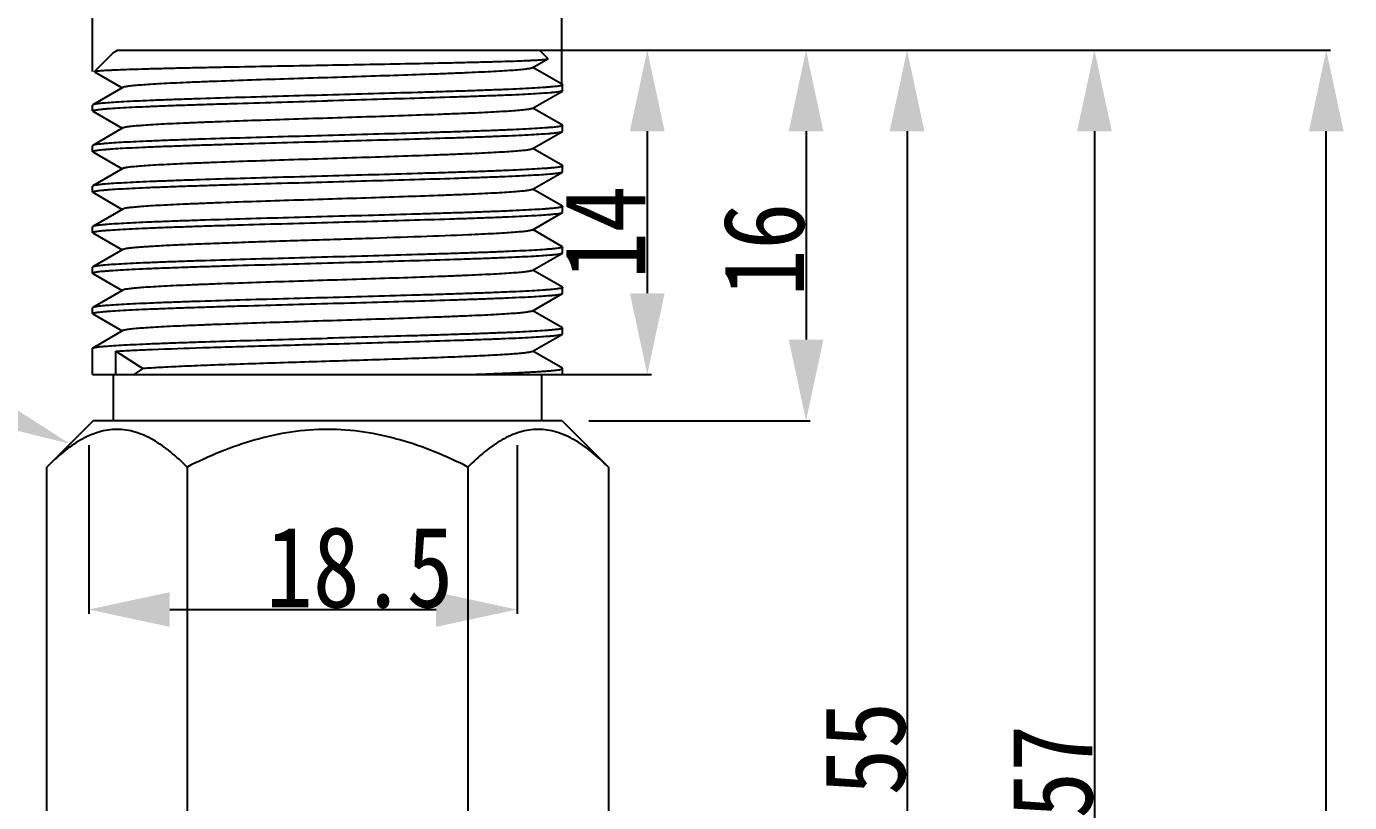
# Model space of a CAD drawing. Header units: millimetres. Extents: x -13 to 337, y -21 to 226.
# Drawn here: x 226 to 283.1, y 157.3 to 190.8 of the extents above; entities that cross this region are included whole.
import ezdxf
from ezdxf import colors
from ezdxf.entities.mleader import LeaderData, LeaderLine
from ezdxf.math import Vec2, Vec3

# ---------------------------------------------------------------- set-up
doc = ezdxf.new("R2010")
doc.units = ezdxf.units.MM
doc.header["$LTSCALE"] = 16.335
doc.header["$PDMODE"] = 3
doc.header["$PDSIZE"] = 8
doc.layers.get('0').update_dxf_attribs({"linetype": 'CONTINUOUS'})
doc.layers.get('Defpoints').update_dxf_attribs({"linetype": 'CONTINUOUS'})
doc.layers.add('02___PRT_ALL_AXES', color=7, linetype='CONTINUOUS')
doc.styles.get("Standard").update_dxf_attribs({"font": '', "width": 0.85})
doc.styles.get('Standard').set_extended_font_data('SimSun')
doc.dimstyles.new('DIMSTYLE_1', dxfattribs={"dimtxt": 3.5, "dimasz": 3.5, "dimexe": 0.18, "dimexo": 0.0625, "dimgap": 0.09, "dimtad": 1, "dimdsep": 46, "dimtxsty": 'Standard', "dimblk": '_FILLED', "dimblk1": '_FILLED', "dimblk2": '_FILLED', "dimcen": 0.09, "dimadec": 0, "dimazin": 0, "dimtp": 0.01, "dimtm": 0.01, "dimtfac": 1, "dimtofl": 0, "dimtmove": 0, "dimatfit": 3, "dimldrblk": '_FILLED', "dimfxl": 1, "dimtolj": 1, "dimarcsym": 0})

# ---------------------------------------------------------------- blocks, each defined once
blk = doc.blocks.new('_FILLED')
at = {"color": 0, "linetype": 'ByBlock'}
blk.add_solid([(0, 0), (-1, 0.214), (-1, -0.214)], dxfattribs=at)
blk = doc.blocks.new('*D13')
at = {"color": 0, "linetype": 'Continuous', "lineweight": -2, "transparency": 16777216}
for p, q in [((248.15, 189.795), (252.986, 189.795)), ((252.806, 186.295), (252.806, 179.295)), ((247.661, 175.795), (252.986, 175.795))]:
    blk.add_line(p, q, dxfattribs=at)
at = {"layer": 'Defpoints', "color": 0, "linetype": 'Continuous', "transparency": 16777216}
for p in [(248.088, 189.795), (247.599, 175.795), (252.806, 175.795)]:
    blk.add_point(p, dxfattribs=at)
at = {"color": 0, "linetype": 'Continuous', "lineweight": -2, "transparency": 16777216, "xscale": 3.5, "yscale": 3.5, "zscale": 3.5}
for p, rotation in [((252.806, 189.795), 90), ((252.806, 175.795), 270)]:
    blk.add_blockref('_FILLED', p, dxfattribs=dict(at, rotation=rotation))
at = {"color": 0, "linetype": 'Continuous', "transparency": 16777216, "insert": (249.216, 181.929), "char_height": 3.5, "attachment_point": 2, "rotation": 90}
blk.add_mtext('\\A1;14', dxfattribs=at)
blk = doc.blocks.new('*D14')
at = {"color": 0, "linetype": 'Continuous', "lineweight": -2, "transparency": 16777216}
for p, q in [((248.15, 189.795), (259.843, 189.795)), ((259.663, 186.295), (259.663, 177.295)), ((250.279, 173.795), (259.843, 173.795))]:
    blk.add_line(p, q, dxfattribs=at)
at = {"layer": 'Defpoints', "color": 0, "linetype": 'Continuous', "transparency": 16777216}
for p in [(248.088, 189.795), (250.217, 173.795), (259.663, 173.795)]:
    blk.add_point(p, dxfattribs=at)
at = {"color": 0, "linetype": 'Continuous', "lineweight": -2, "transparency": 16777216, "xscale": 3.5, "yscale": 3.5, "zscale": 3.5}
for p, rotation in [((259.663, 189.795), 90), ((259.663, 173.795), 270)]:
    blk.add_blockref('_FILLED', p, dxfattribs=dict(at, rotation=rotation))
at = {"color": 0, "linetype": 'Continuous', "transparency": 16777216, "insert": (256.073, 181.184), "char_height": 3.5, "attachment_point": 2, "rotation": 90}
blk.add_mtext('\\A1;16', dxfattribs=at)
blk = doc.blocks.new('*D15')
at = {"color": 0, "linetype": 'Continuous', "lineweight": -2, "transparency": 16777216}
for p, q in [((248.15, 189.795), (264.205, 189.795)), ((264.025, 186.295), (264.025, 138.295)), ((250.279, 134.795), (264.205, 134.795))]:
    blk.add_line(p, q, dxfattribs=at)
at = {"layer": 'Defpoints', "color": 0, "linetype": 'Continuous', "transparency": 16777216}
for p in [(248.088, 189.795), (250.217, 134.795), (264.025, 134.795)]:
    blk.add_point(p, dxfattribs=at)
at = {"color": 0, "linetype": 'Continuous', "lineweight": -2, "transparency": 16777216, "xscale": 3.5, "yscale": 3.5, "zscale": 3.5}
for p, rotation in [((264.025, 189.795), 90), ((264.025, 134.795), 270)]:
    blk.add_blockref('_FILLED', p, dxfattribs=dict(at, rotation=rotation))
at = {"color": 0, "linetype": 'Continuous', "transparency": 16777216, "insert": (260.435, 159.635), "char_height": 3.5, "attachment_point": 2, "rotation": 90}
blk.add_mtext('\\A1;55', dxfattribs=at)
blk = doc.blocks.new('*D16')
at = {"color": 0, "linetype": 'Continuous', "lineweight": -2, "transparency": 16777216}
for p, q in [((248.15, 189.795), (272.296, 189.795)), ((272.116, 186.295), (272.116, 136.295)), ((248.613, 132.795), (272.296, 132.795))]:
    blk.add_line(p, q, dxfattribs=at)
at = {"layer": 'Defpoints', "color": 0, "linetype": 'Continuous', "transparency": 16777216}
for p in [(248.088, 189.795), (248.551, 132.795), (272.116, 132.795)]:
    blk.add_point(p, dxfattribs=at)
at = {"color": 0, "linetype": 'Continuous', "lineweight": -2, "transparency": 16777216, "xscale": 3.5, "yscale": 3.5, "zscale": 3.5}
for p, rotation in [((272.116, 189.795), 90), ((272.116, 132.795), 270)]:
    blk.add_blockref('_FILLED', p, dxfattribs=dict(at, rotation=rotation))
at = {"color": 0, "linetype": 'Continuous', "transparency": 16777216, "insert": (268.526, 158.635), "char_height": 3.5, "attachment_point": 2, "rotation": 90}
blk.add_mtext('\\A1;57', dxfattribs=at)
blk = doc.blocks.new('*D17')
at = {"color": 0, "linetype": 'Continuous', "lineweight": -2, "transparency": 16777216}
for p, q in [((248.15, 189.795), (282.308, 189.795)), ((282.128, 127.295), (282.128, 186.295)), ((248.15, 123.795), (282.308, 123.795))]:
    blk.add_line(p, q, dxfattribs=at)
at = {"layer": 'Defpoints', "color": 0, "linetype": 'Continuous', "transparency": 16777216}
for p in [(248.088, 189.795), (282.128, 189.795), (248.088, 123.795)]:
    blk.add_point(p, dxfattribs=at)
at = {"color": 0, "linetype": 'Continuous', "lineweight": -2, "transparency": 16777216, "xscale": 3.5, "yscale": 3.5, "zscale": 3.5}
for p, rotation in [((282.128, 189.795), 90), ((282.128, 123.795), 270)]:
    blk.add_blockref('_FILLED', p, dxfattribs=dict(at, rotation=rotation))
at = {"color": 0, "linetype": 'Continuous', "transparency": 16777216, "insert": (278.538, 154.135), "char_height": 3.5, "attachment_point": 2, "rotation": 90}
blk.add_mtext('\\A1;66', dxfattribs=at)
blk = doc.blocks.new('*D19')
at = {"color": 0, "linetype": 'Continuous', "lineweight": -2, "transparency": 16777216}
for p, q in [((228.688, 172.732), (228.688, 165.462)), ((247.188, 172.732), (247.188, 165.462)), ((232.188, 165.642), (243.688, 165.642))]:
    blk.add_line(p, q, dxfattribs=at)
at = {"layer": 'Defpoints', "color": 0, "linetype": 'Continuous', "transparency": 16777216}
for p in [(228.688, 172.795), (247.188, 172.795), (247.188, 165.642)]:
    blk.add_point(p, dxfattribs=at)
at = {"color": 0, "linetype": 'Continuous', "lineweight": -2, "transparency": 16777216, "xscale": 3.5, "yscale": 3.5, "zscale": 3.5, "rotation": 180}
blk.add_blockref('_FILLED', (228.688, 165.642), dxfattribs=at)
at = {"color": 0, "linetype": 'Continuous', "lineweight": -2, "transparency": 16777216, "xscale": 3.5, "yscale": 3.5, "zscale": 3.5}
blk.add_blockref('_FILLED', (247.188, 165.642), dxfattribs=at)
at = {"color": 0, "linetype": 'Continuous', "transparency": 16777216, "insert": (240.39, 169.232), "char_height": 3.5, "attachment_point": 2}
blk.add_mtext('\\A1;18.5', dxfattribs=at)
blk = doc.blocks.new('*D20')
at = {"color": 0, "linetype": 'Continuous', "lineweight": -2, "transparency": 16777216}
for p, q in [((228.849, 188.875), (228.849, 193.29)), ((249.12, 188.273), (249.12, 193.29)), ((232.349, 193.11), (245.62, 193.11))]:
    blk.add_line(p, q, dxfattribs=at)
at = {"layer": 'Defpoints', "color": 0, "linetype": 'Continuous', "transparency": 16777216}
for p in [(249.12, 193.11), (228.849, 188.812), (249.12, 188.211)]:
    blk.add_point(p, dxfattribs=at)
at = {"color": 0, "linetype": 'Continuous', "lineweight": -2, "transparency": 16777216, "xscale": 3.5, "yscale": 3.5, "zscale": 3.5, "rotation": 180}
blk.add_blockref('_FILLED', (228.849, 193.11), dxfattribs=at)
at = {"color": 0, "linetype": 'Continuous', "lineweight": -2, "transparency": 16777216, "xscale": 3.5, "yscale": 3.5, "zscale": 3.5}
blk.add_blockref('_FILLED', (249.12, 193.11), dxfattribs=at)
at = {"color": 0, "linetype": 'Continuous', "transparency": 16777216, "insert": (238.985, 195.319), "char_height": 3.5, "attachment_point": 5}
blk.add_mtext('\\A1;G1{\\fSimSun|b0|i0|c134|p2;/2}', dxfattribs=at)

msp = doc.modelspace()

# ---------------------------------------------------------------- linework, layer by layer
at = {"color": 7, "linetype": 'Continuous'}
for p, q in [((229.784, 189.715), (229.737, 189.681)), ((229.921, 189.795), (229.784, 189.715)), ((229.986, 189.795), (229.784, 189.715)), ((229.921, 189.795), (248.15, 189.795)), ((248.15, 189.795), (248.516, 189.429)), ((229.737, 189.681), (228.93, 188.874)), ((247.837, 189.029), (248.513, 189.42)), ((228.933, 188.865), (228.93, 188.874)), ((228.933, 188.865), (230.137, 188.17)), ((249.139, 188.308), (247.864, 189.045)), ((230.164, 188.185), (228.862, 187.433)), ((247.837, 187.279), (249.139, 188.031)), ((249.139, 188.308), (249.15, 188.295)), ((249.15, 188.045), (249.139, 188.031)), ((228.862, 187.433), (228.85, 187.42)), ((228.862, 187.156), (228.85, 187.17)), ((228.862, 187.156), (230.137, 186.42)), ((249.139, 186.558), (247.864, 187.295)), ((230.164, 186.435), (228.862, 185.683)), ((247.837, 185.529), (249.139, 186.281)), ((249.139, 186.558), (249.15, 186.545)), ((249.139, 186.281), (249.15, 186.295)), ((228.862, 185.683), (228.85, 185.67)), ((228.862, 185.406), (228.85, 185.42)), ((228.862, 185.406), (230.137, 184.67)), ((249.139, 184.808), (247.864, 185.545)), ((230.164, 184.685), (228.862, 183.933)), ((249.139, 184.808), (249.15, 184.795)), ((249.139, 184.531), (249.15, 184.545)), ((247.837, 183.779), (249.139, 184.531)), ((228.862, 183.933), (228.85, 183.92)), ((228.862, 183.656), (228.85, 183.67)), ((228.862, 183.656), (230.137, 182.92)), ((249.139, 183.058), (247.864, 183.795)), ((230.164, 182.935), (228.862, 182.183)), ((249.139, 183.058), (249.15, 183.045)), ((247.837, 182.029), (249.139, 182.781)), ((249.139, 182.781), (249.15, 182.795)), ((228.862, 182.183), (228.85, 182.17)), ((228.862, 181.906), (228.85, 181.92)), ((228.862, 181.906), (230.137, 181.17)), ((249.139, 181.308), (247.864, 182.045)), ((230.164, 181.185), (228.862, 180.433)), ((249.139, 181.308), (249.15, 181.295)), ((247.837, 180.279), (249.139, 181.031)), ((249.139, 181.031), (249.15, 181.045)), ((228.862, 180.433), (228.85, 180.42)), ((228.862, 180.156), (228.85, 180.17)), ((228.862, 180.156), (230.137, 179.42)), ((249.139, 179.558), (247.864, 180.295)), ((230.164, 179.435), (228.862, 178.683)), ((249.139, 179.558), (249.15, 179.545)), ((247.837, 178.529), (249.139, 179.281)), ((249.139, 179.281), (249.15, 179.295)), ((228.862, 178.683), (228.85, 178.67)), ((228.862, 178.406), (228.85, 178.42)), ((228.862, 178.406), (230.137, 177.67)), ((249.139, 177.808), (247.864, 178.545)), ((249.139, 177.808), (249.15, 177.795)), ((230.164, 177.685), (228.862, 176.933)), ((247.837, 176.779), (249.139, 177.531)), ((249.139, 177.531), (249.15, 177.545)), ((228.85, 176.92), (228.862, 176.933)), ((229.856, 175.795), (229.856, 176.795)), ((229.856, 176.795), (231.027, 176.045)), ((249.139, 176.058), (247.864, 176.795)), ((231.027, 176.045), (230.636, 175.795)), ((249.15, 176.045), (249.139, 176.058)), ((228.851, 175.795), (249.15, 175.795)), ((229.75, 173.795), (229.75, 175.795)), ((248.25, 173.795), (248.25, 175.795)), ((228.876, 173.795), (226.876, 171.795)), ((249.125, 173.795), (228.876, 173.795)), ((249.125, 173.795), (251.125, 171.795)), ((226.876, 136.795), (226.876, 171.795)), ((232.938, 171.795), (232.938, 136.795)), ((245.063, 171.795), (245.063, 136.795)), ((251.125, 171.795), (251.125, 136.795))]:
    msp.add_line(p, q, dxfattribs=at)
for points, knots in [([(228.93, 188.874), (228.932, 188.876), (228.939, 188.879), (228.952, 188.883), (228.971, 188.887), (229.008, 188.893), (229.069, 188.901), (229.16, 188.909), (229.274, 188.917), (229.411, 188.926), (229.57, 188.934), (229.826, 188.946), (230.2, 188.961), (230.711, 188.978), (231.299, 188.995), (231.961, 189.012), (232.689, 189.03), (233.476, 189.047), (234.316, 189.064), (235.516, 189.088), (237.083, 189.117), (238.353, 189.14), (239, 189.151)], [0, 0, 0, 0, 0.000834, 0.002205, 0.00414, 0.006649, 0.013393, 0.022442, 0.033782, 0.047388, 0.063233, 0.081285, 0.123833, 0.174651, 0.233263, 0.299124, 0.371613, 0.450039, 0.533656, 0.621664, 0.807387, 1, 1, 1, 1]), ([(239, 189.151), (239.608, 189.162), (240.798, 189.184), (242.529, 189.216), (243.899, 189.244), (244.914, 189.267), (245.599, 189.284), (246.222, 189.3), (246.779, 189.317), (247.265, 189.334), (247.623, 189.348), (247.87, 189.36), (248.024, 189.368), (248.158, 189.377), (248.271, 189.385), (248.363, 189.393), (248.432, 189.401), (248.48, 189.409), (248.505, 189.415), (248.513, 189.42)], [0, 0, 0, 0, 0.191392, 0.375376, 0.545427, 0.623288, 0.695416, 0.761156, 0.819895, 0.871095, 0.914272, 0.932726, 0.949028, 0.963139, 0.975031, 0.984675, 0.992048, 0.997147, 1, 1, 1, 1]), ([(248.513, 189.42), (248.515, 189.421), (248.519, 189.423), (248.517, 189.428), (248.516, 189.429)], [0, 0, 0, 0, 0.58002, 1, 1, 1, 1]), ([(247.837, 189.029), (247.827, 189.023), (247.799, 189.014), (247.746, 189.001), (247.674, 188.988), (247.582, 188.975), (247.471, 188.962), (247.286, 188.944), (247.008, 188.921), (246.621, 188.895), (246.166, 188.869), (245.646, 188.843), (245.067, 188.817), (244.434, 188.791), (243.497, 188.755), (242.236, 188.711), (240.648, 188.659), (239, 188.607), (237.353, 188.555), (235.764, 188.503), (234.504, 188.459), (233.567, 188.423), (232.933, 188.397), (232.354, 188.371), (231.835, 188.345), (231.38, 188.319), (230.993, 188.293), (230.715, 188.27), (230.53, 188.252), (230.419, 188.239), (230.327, 188.226), (230.255, 188.213), (230.202, 188.2), (230.174, 188.191), (230.164, 188.185)], [0, 0, 0, 0, 0.001995, 0.005054, 0.009197, 0.014426, 0.020736, 0.028115, 0.046012, 0.067971, 0.093794, 0.123257, 0.156094, 0.192013, 0.230692, 0.314923, 0.405776, 0.5, 0.594224, 0.685077, 0.769308, 0.807988, 0.843906, 0.876744, 0.906205, 0.93203, 0.953988, 0.971887, 0.979264, 0.985574, 0.990804, 0.994947, 0.998005, 1, 1, 1, 1]), ([(249.15, 188.295), (249.15, 188.288), (249.138, 188.28), (249.121, 188.273), (249.089, 188.263), (249.033, 188.252), (248.948, 188.238), (248.838, 188.225), (248.706, 188.211), (248.549, 188.198), (248.296, 188.179), (247.923, 188.155), (247.413, 188.128), (246.821, 188.101), (246.155, 188.074), (245.419, 188.047), (244.621, 188.02), (243.77, 187.993), (242.55, 187.956), (240.955, 187.911), (239.66, 187.875), (239, 187.857)], [0, 0, 0, 0, 0.001803, 0.003448, 0.005654, 0.0118, 0.020283, 0.031098, 0.044232, 0.059658, 0.077338, 0.1193, 0.169723, 0.22813, 0.293958, 0.366578, 0.445291, 0.529341, 0.617923, 0.805214, 1, 1, 1, 1]), ([(249.139, 188.031), (249.128, 188.025), (249.097, 188.015), (249.04, 188.003), (248.96, 187.99), (248.857, 187.977), (248.732, 187.964), (248.522, 187.945), (248.206, 187.923), (247.764, 187.897), (247.244, 187.87), (246.648, 187.844), (245.984, 187.818), (245.256, 187.792), (244.179, 187.755), (242.728, 187.711), (240.898, 187.659), (239.641, 187.625), (239, 187.607)], [0, 0, 0, 0, 0.003636, 0.009431, 0.017425, 0.027621, 0.040005, 0.054549, 0.090002, 0.133673, 0.185175, 0.244043, 0.309751, 0.3817, 0.459245, 0.62827, 0.81071, 1, 1, 1, 1]), ([(228.85, 187.17), (228.85, 187.176), (228.863, 187.184), (228.879, 187.191), (228.912, 187.201), (228.968, 187.212), (229.053, 187.226), (229.162, 187.239), (229.295, 187.253), (229.451, 187.266), (229.705, 187.285), (230.077, 187.309), (230.588, 187.336), (231.179, 187.363), (231.846, 187.39), (232.582, 187.417), (233.379, 187.444), (234.231, 187.471), (235.451, 187.508), (237.046, 187.553), (238.34, 187.589), (239, 187.607)], [0, 0, 0, 0, 0.001802, 0.003446, 0.005652, 0.011797, 0.020277, 0.031091, 0.044226, 0.05965, 0.077329, 0.119291, 0.169713, 0.228119, 0.293945, 0.366562, 0.445275, 0.529328, 0.617914, 0.805213, 1, 1, 1, 1]), ([(239, 187.857), (238.36, 187.839), (237.103, 187.805), (235.273, 187.753), (233.822, 187.709), (232.745, 187.672), (232.017, 187.646), (231.352, 187.62), (230.757, 187.594), (230.236, 187.567), (229.795, 187.541), (229.479, 187.519), (229.269, 187.5), (229.144, 187.487), (229.041, 187.474), (228.961, 187.461), (228.903, 187.449), (228.873, 187.439), (228.862, 187.433)], [0, 0, 0, 0, 0.18929, 0.371732, 0.540756, 0.618299, 0.690248, 0.755955, 0.814825, 0.866327, 0.910001, 0.945452, 0.959998, 0.972381, 0.982575, 0.99057, 0.996367, 1, 1, 1, 1]), ([(247.837, 187.279), (247.827, 187.273), (247.799, 187.264), (247.746, 187.251), (247.674, 187.238), (247.582, 187.225), (247.471, 187.212), (247.286, 187.194), (247.008, 187.171), (246.621, 187.145), (246.166, 187.119), (245.646, 187.093), (245.067, 187.067), (244.434, 187.041), (243.497, 187.005), (242.236, 186.961), (240.648, 186.909), (239, 186.857), (237.353, 186.805), (235.764, 186.753), (234.504, 186.709), (233.567, 186.673), (232.933, 186.647), (232.354, 186.621), (231.835, 186.595), (231.38, 186.569), (230.993, 186.543), (230.715, 186.52), (230.53, 186.502), (230.419, 186.489), (230.327, 186.476), (230.255, 186.463), (230.202, 186.45), (230.174, 186.441), (230.164, 186.435)], [0, 0, 0, 0, 0.001994, 0.005054, 0.009197, 0.014426, 0.020736, 0.028114, 0.046012, 0.067971, 0.093794, 0.123257, 0.156094, 0.192013, 0.230691, 0.314923, 0.405776, 0.5, 0.594224, 0.685077, 0.769308, 0.807988, 0.843906, 0.876744, 0.906205, 0.932031, 0.953988, 0.971887, 0.979264, 0.985574, 0.990804, 0.994947, 0.998005, 1, 1, 1, 1]), ([(249.15, 186.545), (249.15, 186.538), (249.138, 186.53), (249.121, 186.523), (249.089, 186.513), (249.033, 186.502), (248.948, 186.488), (248.838, 186.475), (248.706, 186.461), (248.549, 186.448), (248.296, 186.429), (247.923, 186.405), (247.413, 186.378), (246.821, 186.351), (246.155, 186.324), (245.419, 186.297), (244.621, 186.27), (243.77, 186.243), (242.55, 186.206), (240.955, 186.161), (239.66, 186.125), (239, 186.107)], [0, 0, 0, 0, 0.001803, 0.003448, 0.005654, 0.011801, 0.020282, 0.031098, 0.044233, 0.059658, 0.077338, 0.119301, 0.169723, 0.22813, 0.293958, 0.366578, 0.445291, 0.529341, 0.617923, 0.805214, 1, 1, 1, 1]), ([(239, 185.857), (239.641, 185.875), (240.898, 185.909), (242.728, 185.961), (244.179, 186.005), (245.256, 186.042), (245.984, 186.068), (246.648, 186.094), (247.244, 186.12), (247.764, 186.147), (248.206, 186.173), (248.522, 186.195), (248.732, 186.214), (248.857, 186.227), (248.96, 186.24), (249.04, 186.253), (249.097, 186.265), (249.128, 186.275), (249.139, 186.281)], [0, 0, 0, 0, 0.18929, 0.37173, 0.540755, 0.6183, 0.69025, 0.755957, 0.814826, 0.866327, 0.91, 0.945451, 0.959997, 0.97238, 0.982575, 0.99057, 0.996367, 1, 1, 1, 1]), ([(228.85, 185.42), (228.85, 185.426), (228.863, 185.434), (228.879, 185.441), (228.912, 185.451), (228.968, 185.463), (229.053, 185.476), (229.163, 185.489), (229.295, 185.503), (229.452, 185.516), (229.705, 185.535), (230.078, 185.559), (230.588, 185.586), (231.18, 185.613), (231.847, 185.64), (232.582, 185.667), (233.38, 185.694), (234.231, 185.721), (235.451, 185.758), (237.046, 185.803), (238.34, 185.839), (239, 185.857)], [0, 0, 0, 0, 0.001807, 0.003454, 0.005663, 0.011815, 0.020301, 0.031121, 0.04426, 0.059689, 0.077371, 0.119339, 0.169764, 0.228173, 0.294001, 0.366619, 0.445329, 0.529375, 0.617952, 0.805229, 1, 1, 1, 1]), ([(239, 186.107), (238.36, 186.089), (237.103, 186.055), (235.273, 186.003), (233.822, 185.959), (232.745, 185.922), (232.017, 185.896), (231.352, 185.87), (230.757, 185.844), (230.236, 185.817), (229.795, 185.791), (229.479, 185.769), (229.269, 185.75), (229.144, 185.737), (229.041, 185.724), (228.961, 185.711), (228.903, 185.699), (228.873, 185.689), (228.862, 185.683)], [0, 0, 0, 0, 0.189287, 0.371732, 0.540761, 0.618306, 0.690253, 0.755958, 0.814825, 0.866326, 0.91, 0.945451, 0.959997, 0.972381, 0.982575, 0.99057, 0.996366, 1, 1, 1, 1]), ([(247.837, 185.529), (247.827, 185.523), (247.799, 185.514), (247.746, 185.501), (247.674, 185.488), (247.582, 185.475), (247.471, 185.462), (247.286, 185.444), (247.008, 185.421), (246.621, 185.395), (246.166, 185.369), (245.646, 185.343), (245.067, 185.317), (244.434, 185.291), (243.497, 185.255), (242.236, 185.211), (240.648, 185.159), (239, 185.107), (237.353, 185.055), (235.764, 185.003), (234.504, 184.959), (233.567, 184.923), (232.933, 184.897), (232.354, 184.871), (231.835, 184.845), (231.38, 184.819), (230.993, 184.793), (230.715, 184.77), (230.53, 184.752), (230.419, 184.739), (230.327, 184.726), (230.255, 184.713), (230.202, 184.7), (230.174, 184.691), (230.164, 184.685)], [0, 0, 0, 0, 0.001994, 0.005053, 0.009197, 0.014426, 0.020735, 0.028114, 0.046011, 0.06797, 0.093794, 0.123257, 0.156093, 0.192013, 0.230691, 0.314923, 0.405776, 0.5, 0.594224, 0.685077, 0.769309, 0.807988, 0.843906, 0.876744, 0.906206, 0.932031, 0.953988, 0.971888, 0.979265, 0.985574, 0.990804, 0.994948, 0.998006, 1, 1, 1, 1]), ([(249.15, 184.795), (249.15, 184.788), (249.138, 184.78), (249.121, 184.773), (249.089, 184.763), (249.033, 184.752), (248.948, 184.738), (248.838, 184.725), (248.706, 184.711), (248.549, 184.698), (248.296, 184.679), (247.923, 184.655), (247.413, 184.628), (246.821, 184.601), (246.155, 184.574), (245.419, 184.547), (244.621, 184.52), (243.77, 184.493), (242.55, 184.456), (240.955, 184.411), (239.66, 184.375), (239, 184.357)], [0, 0, 0, 0, 0.001803, 0.003448, 0.005654, 0.011801, 0.020282, 0.031098, 0.044233, 0.059658, 0.077338, 0.119301, 0.169723, 0.22813, 0.293958, 0.366578, 0.445291, 0.529341, 0.617923, 0.805214, 1, 1, 1, 1]), ([(228.85, 183.67), (228.85, 183.676), (228.863, 183.684), (228.879, 183.691), (228.912, 183.701), (228.968, 183.713), (229.053, 183.726), (229.162, 183.739), (229.295, 183.753), (229.451, 183.766), (229.705, 183.785), (230.078, 183.809), (230.588, 183.836), (231.179, 183.863), (231.846, 183.89), (232.582, 183.917), (233.379, 183.944), (234.231, 183.971), (235.451, 184.008), (237.046, 184.053), (238.34, 184.089), (239, 184.107)], [0, 0, 0, 0, 0.001803, 0.003448, 0.005655, 0.011803, 0.020284, 0.0311, 0.044236, 0.059661, 0.07734, 0.119303, 0.169724, 0.22813, 0.293956, 0.366573, 0.445285, 0.529335, 0.617919, 0.805215, 1, 1, 1, 1]), ([(239, 184.357), (238.36, 184.339), (237.103, 184.305), (235.273, 184.253), (233.822, 184.209), (232.745, 184.172), (232.017, 184.146), (231.352, 184.12), (230.757, 184.094), (230.236, 184.067), (229.795, 184.041), (229.479, 184.019), (229.269, 184), (229.144, 183.987), (229.041, 183.974), (228.961, 183.961), (228.903, 183.949), (228.873, 183.939), (228.862, 183.933)], [0, 0, 0, 0, 0.18929, 0.37173, 0.540755, 0.6183, 0.69025, 0.755957, 0.814827, 0.866328, 0.91, 0.945451, 0.959998, 0.97238, 0.982575, 0.99057, 0.996367, 1, 1, 1, 1]), ([(239, 184.107), (239.641, 184.125), (240.898, 184.159), (242.728, 184.211), (244.179, 184.255), (245.256, 184.292), (245.984, 184.318), (246.648, 184.344), (247.244, 184.37), (247.764, 184.397), (248.206, 184.423), (248.522, 184.445), (248.732, 184.464), (248.857, 184.477), (248.96, 184.49), (249.04, 184.503), (249.097, 184.515), (249.128, 184.525), (249.139, 184.531)], [0, 0, 0, 0, 0.18929, 0.37173, 0.540755, 0.6183, 0.69025, 0.755957, 0.814826, 0.866327, 0.91, 0.945451, 0.959997, 0.97238, 0.982575, 0.99057, 0.996367, 1, 1, 1, 1]), ([(247.837, 183.779), (247.827, 183.773), (247.799, 183.764), (247.746, 183.751), (247.674, 183.738), (247.582, 183.725), (247.471, 183.712), (247.286, 183.694), (247.008, 183.671), (246.621, 183.645), (246.166, 183.619), (245.646, 183.593), (245.067, 183.567), (244.434, 183.541), (243.497, 183.505), (242.236, 183.461), (240.648, 183.409), (239, 183.357), (237.353, 183.305), (235.764, 183.253), (234.504, 183.209), (233.567, 183.173), (232.933, 183.147), (232.354, 183.121), (231.835, 183.095), (231.38, 183.069), (230.993, 183.043), (230.715, 183.02), (230.53, 183.002), (230.419, 182.989), (230.327, 182.976), (230.255, 182.963), (230.202, 182.95), (230.174, 182.941), (230.164, 182.935)], [0, 0, 0, 0, 0.001994, 0.005053, 0.009197, 0.014426, 0.020735, 0.028113, 0.046012, 0.06797, 0.093794, 0.123257, 0.156093, 0.192013, 0.230691, 0.314922, 0.405776, 0.5, 0.594225, 0.685078, 0.769309, 0.807988, 0.843906, 0.876744, 0.906206, 0.932031, 0.953988, 0.971888, 0.979265, 0.985574, 0.990804, 0.994948, 0.998006, 1, 1, 1, 1]), ([(249.15, 183.045), (249.15, 183.038), (249.138, 183.03), (249.121, 183.023), (249.089, 183.013), (249.033, 183.002), (248.948, 182.988), (248.838, 182.975), (248.706, 182.961), (248.549, 182.948), (248.296, 182.929), (247.923, 182.905), (247.413, 182.878), (246.821, 182.851), (246.155, 182.824), (245.419, 182.797), (244.621, 182.77), (243.77, 182.743), (242.55, 182.706), (240.955, 182.661), (239.66, 182.625), (239, 182.607)], [0, 0, 0, 0, 0.001803, 0.003448, 0.005654, 0.011801, 0.020282, 0.031098, 0.044233, 0.059658, 0.077338, 0.119301, 0.169723, 0.22813, 0.293958, 0.366578, 0.445291, 0.529341, 0.617923, 0.805214, 1, 1, 1, 1]), ([(228.85, 181.92), (228.85, 181.926), (228.863, 181.934), (228.879, 181.941), (228.912, 181.951), (228.968, 181.962), (229.053, 181.976), (229.162, 181.989), (229.295, 182.003), (229.451, 182.016), (229.705, 182.035), (230.077, 182.059), (230.588, 182.086), (231.179, 182.113), (231.846, 182.14), (232.582, 182.167), (233.379, 182.194), (234.231, 182.221), (235.451, 182.258), (237.046, 182.303), (238.34, 182.339), (239, 182.357)], [0, 0, 0, 0, 0.001801, 0.003445, 0.005651, 0.011796, 0.020276, 0.03109, 0.044224, 0.059648, 0.077327, 0.119289, 0.16971, 0.228116, 0.293942, 0.366561, 0.445276, 0.529329, 0.617915, 0.805212, 1, 1, 1, 1]), ([(239, 182.607), (238.36, 182.589), (237.103, 182.555), (235.273, 182.503), (233.822, 182.459), (232.745, 182.422), (232.017, 182.396), (231.352, 182.37), (230.757, 182.344), (230.236, 182.317), (229.795, 182.291), (229.479, 182.269), (229.269, 182.25), (229.144, 182.237), (229.041, 182.224), (228.961, 182.211), (228.903, 182.199), (228.873, 182.189), (228.862, 182.183)], [0, 0, 0, 0, 0.189291, 0.371738, 0.540767, 0.618311, 0.690258, 0.755963, 0.814831, 0.866331, 0.910001, 0.945452, 0.959998, 0.972381, 0.982575, 0.99057, 0.996366, 1, 1, 1, 1]), ([(239, 182.357), (239.641, 182.375), (240.898, 182.409), (242.728, 182.461), (244.179, 182.505), (245.256, 182.542), (245.984, 182.568), (246.648, 182.594), (247.244, 182.62), (247.764, 182.647), (248.206, 182.673), (248.522, 182.695), (248.732, 182.714), (248.857, 182.727), (248.96, 182.74), (249.04, 182.753), (249.097, 182.765), (249.128, 182.775), (249.139, 182.781)], [0, 0, 0, 0, 0.189289, 0.371736, 0.540762, 0.618305, 0.690252, 0.75596, 0.814829, 0.866333, 0.910002, 0.945456, 0.959999, 0.97238, 0.982577, 0.990572, 0.996365, 1, 1, 1, 1]), ([(247.837, 182.029), (247.827, 182.023), (247.799, 182.014), (247.746, 182.001), (247.674, 181.988), (247.582, 181.975), (247.471, 181.962), (247.286, 181.944), (247.008, 181.921), (246.621, 181.895), (246.166, 181.869), (245.646, 181.843), (244.597, 181.796), (242.931, 181.734), (241.042, 181.671), (239.417, 181.62), (238.169, 181.581), (236.937, 181.542), (235.747, 181.503), (234.623, 181.463), (233.587, 181.424), (232.661, 181.386), (231.965, 181.352), (231.478, 181.324), (231.168, 181.305), (230.897, 181.285), (230.667, 181.266), (230.48, 181.247), (230.335, 181.227), (230.242, 181.211), (230.189, 181.196), (230.171, 181.189), (230.164, 181.185)], [0, 0, 0, 0, 0.001994, 0.005052, 0.009196, 0.014426, 0.020735, 0.028113, 0.046012, 0.067969, 0.093794, 0.123256, 0.156093, 0.271784, 0.405775, 0.476311, 0.547324, 0.617383, 0.685077, 0.749042, 0.807987, 0.860728, 0.906205, 0.925928, 0.943506, 0.958849, 0.971887, 0.982553, 0.990803, 0.996611, 0.998601, 1, 1, 1, 1]), ([(249.15, 181.295), (249.15, 181.288), (249.138, 181.28), (249.121, 181.273), (249.089, 181.263), (249.033, 181.252), (248.948, 181.238), (248.838, 181.225), (248.706, 181.211), (248.549, 181.198), (248.296, 181.179), (247.923, 181.155), (247.413, 181.128), (246.821, 181.101), (246.155, 181.074), (245.419, 181.047), (244.621, 181.02), (243.77, 180.993), (242.55, 180.956), (240.955, 180.911), (239.66, 180.875), (239, 180.857)], [0, 0, 0, 0, 0.001803, 0.003448, 0.005654, 0.011801, 0.020282, 0.031098, 0.044233, 0.059658, 0.077338, 0.119301, 0.169723, 0.22813, 0.293958, 0.366578, 0.445291, 0.529341, 0.617923, 0.805214, 1, 1, 1, 1]), ([(228.85, 180.17), (228.85, 180.176), (228.863, 180.184), (228.88, 180.191), (228.912, 180.201), (228.968, 180.213), (229.054, 180.226), (229.163, 180.239), (229.296, 180.253), (229.452, 180.266), (229.706, 180.285), (230.078, 180.309), (230.589, 180.336), (231.18, 180.363), (231.847, 180.39), (232.583, 180.417), (233.38, 180.444), (234.232, 180.471), (235.451, 180.508), (237.046, 180.553), (238.34, 180.589), (239, 180.607)], [0, 0, 0, 0, 0.00181, 0.003459, 0.005671, 0.011826, 0.020316, 0.031139, 0.044281, 0.059712, 0.077397, 0.119369, 0.169798, 0.228209, 0.294037, 0.366652, 0.445359, 0.5294, 0.617972, 0.805241, 1, 1, 1, 1]), ([(239, 180.857), (238.36, 180.839), (237.103, 180.805), (235.273, 180.753), (233.822, 180.709), (232.745, 180.672), (232.017, 180.646), (231.352, 180.62), (230.757, 180.594), (230.236, 180.567), (229.795, 180.541), (229.479, 180.519), (229.269, 180.5), (229.144, 180.487), (229.041, 180.474), (228.961, 180.461), (228.903, 180.449), (228.873, 180.439), (228.862, 180.433)], [0, 0, 0, 0, 0.189287, 0.371728, 0.540758, 0.618303, 0.690252, 0.755958, 0.814826, 0.866326, 0.909999, 0.945451, 0.959997, 0.97238, 0.982575, 0.99057, 0.996367, 1, 1, 1, 1]), ([(239, 180.607), (239.641, 180.625), (240.898, 180.659), (242.728, 180.711), (244.179, 180.755), (245.256, 180.792), (245.984, 180.818), (246.648, 180.844), (247.244, 180.87), (247.764, 180.897), (248.206, 180.923), (248.522, 180.945), (248.732, 180.964), (248.857, 180.977), (248.96, 180.99), (249.04, 181.003), (249.097, 181.015), (249.128, 181.025), (249.139, 181.031)], [0, 0, 0, 0, 0.18929, 0.37173, 0.540755, 0.6183, 0.69025, 0.755957, 0.814826, 0.866327, 0.91, 0.945451, 0.959997, 0.97238, 0.982575, 0.99057, 0.996367, 1, 1, 1, 1]), ([(247.837, 180.279), (247.827, 180.273), (247.799, 180.264), (247.746, 180.251), (247.674, 180.238), (247.582, 180.225), (247.471, 180.212), (247.286, 180.194), (247.008, 180.171), (246.621, 180.145), (246.166, 180.119), (245.646, 180.093), (245.067, 180.067), (244.434, 180.041), (243.497, 180.005), (242.236, 179.961), (240.648, 179.909), (239, 179.857), (237.353, 179.805), (235.764, 179.753), (234.504, 179.709), (233.567, 179.673), (232.933, 179.647), (232.354, 179.621), (231.835, 179.595), (231.38, 179.569), (230.993, 179.543), (230.715, 179.52), (230.53, 179.502), (230.419, 179.489), (230.327, 179.476), (230.255, 179.463), (230.202, 179.45), (230.174, 179.441), (230.164, 179.435)], [0, 0, 0, 0, 0.001994, 0.005052, 0.009196, 0.014426, 0.020735, 0.028112, 0.046012, 0.067969, 0.093794, 0.123256, 0.156093, 0.192012, 0.230691, 0.314922, 0.405775, 0.5, 0.594225, 0.685078, 0.769309, 0.807988, 0.843907, 0.876744, 0.906206, 0.932031, 0.953988, 0.971887, 0.979265, 0.985574, 0.990803, 0.994948, 0.998006, 1, 1, 1, 1]), ([(249.15, 179.545), (249.15, 179.538), (249.138, 179.53), (249.121, 179.523), (249.089, 179.513), (249.033, 179.502), (248.948, 179.488), (248.838, 179.475), (248.706, 179.461), (248.549, 179.448), (248.296, 179.429), (247.923, 179.405), (247.413, 179.378), (246.821, 179.351), (246.155, 179.324), (245.419, 179.297), (244.621, 179.27), (243.77, 179.243), (242.55, 179.206), (240.955, 179.161), (239.66, 179.125), (239, 179.107)], [0, 0, 0, 0, 0.001803, 0.003448, 0.005654, 0.011801, 0.020282, 0.031098, 0.044233, 0.059658, 0.077338, 0.119301, 0.169723, 0.22813, 0.293958, 0.366578, 0.445291, 0.529341, 0.617923, 0.805214, 1, 1, 1, 1]), ([(228.85, 178.42), (228.85, 178.426), (228.863, 178.434), (228.879, 178.441), (228.912, 178.451), (228.968, 178.463), (229.053, 178.476), (229.162, 178.489), (229.295, 178.503), (229.451, 178.516), (229.705, 178.535), (230.078, 178.559), (230.588, 178.586), (231.18, 178.613), (231.846, 178.64), (232.582, 178.667), (233.38, 178.694), (234.231, 178.721), (235.451, 178.758), (237.046, 178.803), (238.34, 178.839), (239, 178.857)], [0, 0, 0, 0, 0.001803, 0.003448, 0.005654, 0.011801, 0.020282, 0.031098, 0.044233, 0.059659, 0.077339, 0.119305, 0.169729, 0.228138, 0.293966, 0.366584, 0.445297, 0.529347, 0.617928, 0.805216, 1, 1, 1, 1]), ([(239, 179.107), (238.36, 179.089), (237.103, 179.055), (235.273, 179.003), (233.822, 178.959), (232.745, 178.922), (232.017, 178.896), (231.352, 178.87), (230.757, 178.844), (230.236, 178.817), (229.795, 178.791), (229.479, 178.769), (229.269, 178.75), (229.144, 178.737), (229.041, 178.724), (228.961, 178.711), (228.903, 178.699), (228.873, 178.689), (228.862, 178.683)], [0, 0, 0, 0, 0.18929, 0.371732, 0.540755, 0.618299, 0.690248, 0.755955, 0.814825, 0.866327, 0.910001, 0.945452, 0.959998, 0.972381, 0.982575, 0.99057, 0.996367, 1, 1, 1, 1]), ([(239, 178.857), (239.641, 178.875), (240.898, 178.909), (242.728, 178.961), (244.179, 179.005), (245.256, 179.042), (245.984, 179.068), (246.648, 179.094), (247.244, 179.12), (247.764, 179.147), (248.206, 179.173), (248.522, 179.195), (248.732, 179.214), (248.857, 179.227), (248.96, 179.24), (249.04, 179.253), (249.097, 179.265), (249.128, 179.275), (249.139, 179.281)], [0, 0, 0, 0, 0.18929, 0.37173, 0.540755, 0.6183, 0.69025, 0.755957, 0.814826, 0.866327, 0.91, 0.945451, 0.959997, 0.97238, 0.982575, 0.99057, 0.996367, 1, 1, 1, 1]), ([(247.837, 178.529), (247.827, 178.523), (247.799, 178.514), (247.746, 178.501), (247.674, 178.488), (247.582, 178.475), (247.471, 178.462), (247.286, 178.444), (247.008, 178.421), (246.621, 178.395), (246.166, 178.369), (245.646, 178.343), (245.067, 178.317), (244.434, 178.291), (243.497, 178.255), (242.236, 178.211), (240.648, 178.159), (239, 178.107), (237.353, 178.055), (235.764, 178.003), (234.504, 177.959), (233.567, 177.923), (232.933, 177.897), (232.354, 177.871), (231.835, 177.845), (231.38, 177.819), (230.993, 177.793), (230.715, 177.77), (230.53, 177.752), (230.419, 177.739), (230.327, 177.726), (230.255, 177.713), (230.202, 177.7), (230.174, 177.691), (230.164, 177.685)], [0, 0, 0, 0, 0.001994, 0.005052, 0.009196, 0.014426, 0.020735, 0.028112, 0.046012, 0.067969, 0.093794, 0.123256, 0.156094, 0.192012, 0.230691, 0.314923, 0.405775, 0.5, 0.594224, 0.685078, 0.769309, 0.807987, 0.843907, 0.876743, 0.906206, 0.93203, 0.953988, 0.971887, 0.979265, 0.985574, 0.990803, 0.994947, 0.998006, 1, 1, 1, 1]), ([(249.15, 177.795), (249.15, 177.788), (249.138, 177.78), (249.121, 177.773), (249.089, 177.763), (249.033, 177.752), (248.948, 177.738), (248.838, 177.725), (248.706, 177.711), (248.549, 177.698), (248.296, 177.679), (247.923, 177.655), (247.413, 177.628), (246.821, 177.601), (246.155, 177.574), (245.419, 177.547), (244.621, 177.52), (243.77, 177.493), (242.55, 177.456), (240.955, 177.411), (239.66, 177.375), (239, 177.357)], [0, 0, 0, 0, 0.001803, 0.003448, 0.005654, 0.011801, 0.020282, 0.031098, 0.044233, 0.059658, 0.077338, 0.119301, 0.169723, 0.22813, 0.293958, 0.366578, 0.445291, 0.529341, 0.617923, 0.805214, 1, 1, 1, 1]), ([(228.862, 176.933), (228.873, 176.939), (228.903, 176.949), (228.961, 176.961), (229.041, 176.974), (229.144, 176.987), (229.269, 177), (229.479, 177.019), (229.795, 177.041), (230.236, 177.067), (230.757, 177.094), (231.352, 177.12), (232.017, 177.146), (232.745, 177.172), (233.822, 177.209), (235.273, 177.253), (237.103, 177.305), (238.36, 177.339), (239, 177.357)], [0, 0, 0, 0, 0.003635, 0.009428, 0.017423, 0.027621, 0.040003, 0.054547, 0.090002, 0.133671, 0.185174, 0.244042, 0.30975, 0.381699, 0.459244, 0.628269, 0.810711, 1, 1, 1, 1]), ([(239, 177.107), (239.641, 177.125), (240.898, 177.159), (242.728, 177.211), (244.179, 177.255), (245.256, 177.292), (245.984, 177.318), (246.648, 177.344), (247.244, 177.37), (247.764, 177.397), (248.206, 177.423), (248.522, 177.445), (248.732, 177.464), (248.857, 177.477), (248.96, 177.49), (249.04, 177.503), (249.097, 177.515), (249.128, 177.525), (249.139, 177.531)], [0, 0, 0, 0, 0.18929, 0.37173, 0.540755, 0.6183, 0.69025, 0.755957, 0.814826, 0.866327, 0.91, 0.945451, 0.959997, 0.97238, 0.982575, 0.99057, 0.996367, 1, 1, 1, 1]), ([(229.856, 176.795), (230.091, 176.809), (230.616, 176.838), (231.864, 176.892), (233.741, 176.957), (236.264, 177.032), (238.064, 177.081), (239, 177.107)], [0, 0, 0, 0, 0.077206, 0.172511, 0.409606, 0.692803, 1, 1, 1, 1]), ([(247.837, 176.779), (247.829, 176.774), (247.805, 176.766), (247.763, 176.755), (247.706, 176.744), (247.6, 176.727), (247.431, 176.708), (247.187, 176.685), (246.886, 176.663), (246.532, 176.64), (246.127, 176.617), (245.673, 176.595), (245.174, 176.572), (244.429, 176.54), (243.411, 176.502), (242.107, 176.456), (240.718, 176.411), (239.283, 176.366), (237.841, 176.321), (236.429, 176.275), (235.088, 176.23), (233.853, 176.185), (232.757, 176.14), (231.83, 176.096), (231.273, 176.062), (231.027, 176.045)], [0, 0, 0, 0, 0.001764, 0.004369, 0.007837, 0.012172, 0.023421, 0.038061, 0.056002, 0.077124, 0.101288, 0.128329, 0.158068, 0.1903, 0.261364, 0.339595, 0.422875, 0.508947, 0.595479, 0.680125, 0.760593, 0.834702, 0.900444, 0.956045, 1, 1, 1, 1]), ([(245.329, 175.795), (245.612, 175.804), (246.147, 175.824), (246.903, 175.855), (247.472, 175.881), (247.875, 175.903), (248.136, 175.919), (248.368, 175.934), (248.571, 175.95), (248.744, 175.965), (248.886, 175.98), (248.997, 175.995), (249.077, 176.01), (249.124, 176.023), (249.146, 176.034), (249.15, 176.042), (249.15, 176.045)], [0, 0, 0, 0, 0.221148, 0.418942, 0.590679, 0.666121, 0.734304, 0.795018, 0.848059, 0.893272, 0.930538, 0.959752, 0.980873, 0.993989, 0.997715, 1, 1, 1, 1]), ([(232.938, 171.795), (232.709, 172.024), (232.246, 172.449), (231.503, 172.977), (230.842, 173.277), (230.306, 173.399), (229.907, 173.429), (229.508, 173.399), (228.972, 173.277), (228.311, 172.977), (227.568, 172.449), (227.105, 172.024), (226.876, 171.795)], [0, 0, 0, 0, 0.137964, 0.266914, 0.386544, 0.44373, 0.5, 0.55627, 0.613456, 0.733086, 0.862036, 1, 1, 1, 1]), ([(245.063, 171.795), (244.591, 172.03), (243.63, 172.47), (242.134, 172.994), (240.584, 173.338), (239, 173.459), (237.417, 173.338), (235.867, 172.994), (234.371, 172.47), (233.41, 172.03), (232.938, 171.795)], [0, 0, 0, 0, 0.12502, 0.250029, 0.375022, 0.5, 0.624978, 0.749972, 0.87498, 1, 1, 1, 1]), ([(251.125, 171.795), (250.896, 172.024), (250.433, 172.449), (249.69, 172.977), (249.029, 173.277), (248.493, 173.399), (248.094, 173.429), (247.694, 173.399), (247.159, 173.277), (246.498, 172.977), (245.754, 172.449), (245.292, 172.024), (245.063, 171.795)], [0, 0, 0, 0, 0.137964, 0.266914, 0.386544, 0.44373, 0.5, 0.55627, 0.613456, 0.733086, 0.862036, 1, 1, 1, 1])]:
    msp.add_open_spline(points, degree=3, knots=knots, dxfattribs=at)
at = {"layer": '02___PRT_ALL_AXES', "color": 7, "linetype": 'Continuous'}
for p, q in [((249.15, 188.045), (249.15, 188.295)), ((228.85, 187.17), (228.85, 187.42)), ((249.15, 186.295), (249.15, 186.545)), ((228.85, 185.42), (228.85, 185.67)), ((249.15, 184.545), (249.15, 184.795)), ((228.85, 183.67), (228.85, 183.92)), ((249.15, 182.795), (249.15, 183.045)), ((228.85, 181.92), (228.85, 182.17)), ((249.15, 181.045), (249.15, 181.295)), ((228.85, 180.17), (228.85, 180.42)), ((249.15, 179.295), (249.15, 179.545)), ((228.85, 178.42), (228.85, 178.67)), ((249.15, 177.545), (249.15, 177.795)), ((228.85, 175.795), (228.85, 176.92)), ((249.15, 175.795), (249.15, 176.045))]:
    msp.add_line(p, q, dxfattribs=at)

# ---------------------------------------------------------------- dimensions: what is measured, and where the dimension line sits
at = {"color": 0, "linetype": 'Continuous'}
dim = msp.add_linear_dim(base=(249.12, 193.11), p1=(228.849, 188.812), p2=(249.12, 188.211), text='G1{\\fSimSun|b0|i0|c134|p2;/2}', dimstyle='DIMSTYLE_1', dxfattribs=at)
dim.commit()
dim.dimension.update_dxf_attribs({"geometry": '*D20', "text_midpoint": (238.985, 195.319)})
for base, p1, p2, angle, picture, middle in [((252.806, 175.795), (248.088, 189.795), (247.599, 175.795), 270, '*D13', (252.806, 181.929)), ((259.663, 173.795), (248.088, 189.795), (250.217, 173.795), 270, '*D14', (259.663, 181.184)), ((264.025, 134.795), (248.088, 189.795), (250.217, 134.795), 270, '*D15', (264.025, 159.635)), ((272.116, 132.795), (248.088, 189.795), (248.551, 132.795), 270, '*D16', (272.116, 158.635)), ((282.128, 189.795), (248.088, 123.795), (248.088, 189.795), 90, '*D17', (282.128, 154.135))]:
    dim = msp.add_linear_dim(base=base, p1=p1, p2=p2, angle=angle, dimstyle='DIMSTYLE_1', dxfattribs=at)
    dim.commit()
    dim.dimension.update_dxf_attribs({"geometry": picture, "text_midpoint": middle, "dimtype": 160})
dim = msp.add_linear_dim(base=(247.188, 165.642), p1=(228.688, 172.795), p2=(247.188, 172.795), dimstyle='DIMSTYLE_1', dxfattribs=at)
dim.commit()
dim.dimension.update_dxf_attribs({"geometry": '*D19', "text_midpoint": (240.39, 165.642), "dimtype": 160})

# ---------------------------------------------------------------- leaders
ml = msp.add_multileader_mtext('Standard', dxfattribs=at)
ml.set_content('{\\fSimSun|b0|i0|c134|p2;倒角}2*2')
ml.set_leader_properties()
ml.build(insert=Vec2(0, 0))
ml.multileader.update_dxf_attribs({"text_right_attachment_type": 6, "dogleg_length": 0.36})
ctx = ml.context
ctx.base_point, ctx.plane_origin = Vec3(196.474, 179.883), Vec3(227.876, 172.795)
ctx.right_attachment, ctx.text_align_type, ctx.attachment_type = 6, 2, 2
notes = []
notes.append((ctx, [(0, (1, 1, 0), (217.248, 177.383), (-1, 0), 0.36, [(0, [(227.876, 172.795)], 0, [])])]))
ctx.mtext.insert, ctx.mtext.alignment, ctx.mtext.flow_direction = Vec3(214.888, 182.183), 3, 5
for ctx, leaders in notes:
    for number, flags, end, landing, length, lines in leaders:
        leader = LeaderData()
        leader.index, (leader.has_last_leader_line, leader.has_dogleg_vector, leader.attachment_direction) = number, flags
        leader.last_leader_point, leader.dogleg_vector, leader.dogleg_length = Vec3(end), Vec3(landing), length
        for number, points, colour, breaks in lines:
            line = LeaderLine()
            line.index, line.vertices, line.color, line.breaks = number, Vec3.list(points), colors.encode_raw_color(colour), breaks
            leader.lines.append(line)
        ctx.leaders.append(leader)

doc.saveas('drawing.dxf')
